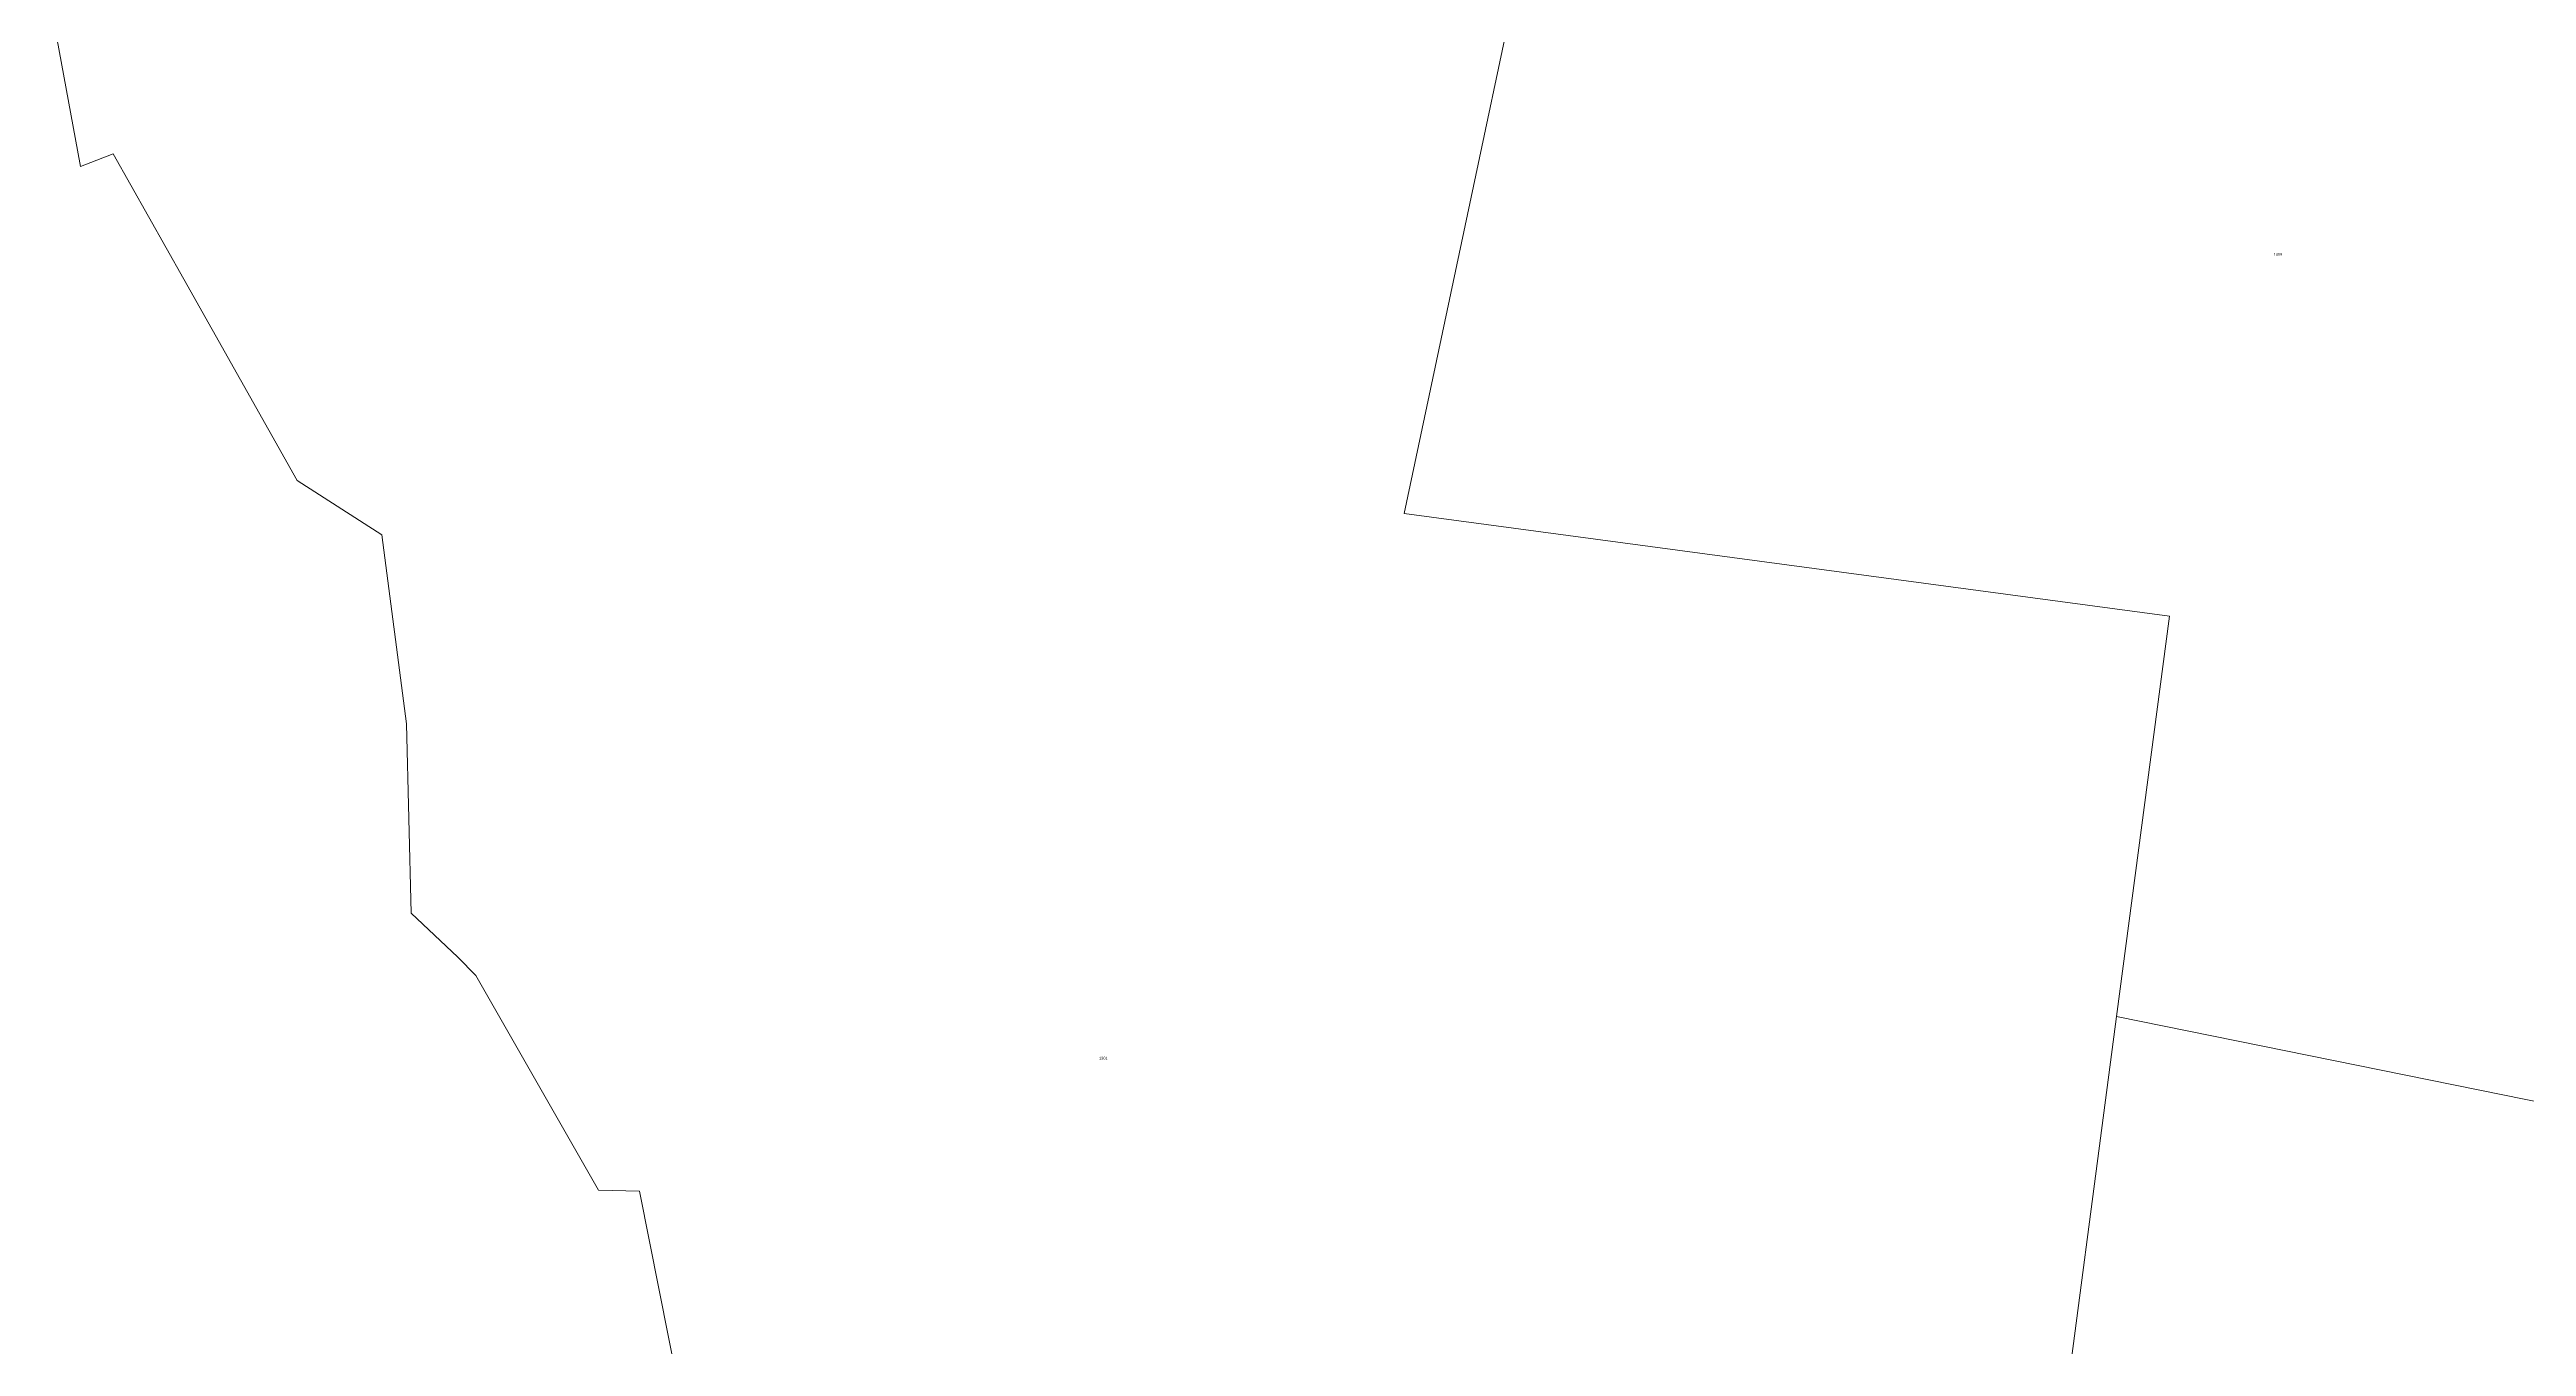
# Model space of a CAD drawing. Header units: metres. Extents: x 236404 to 242483, y 6153774 to 6158537.
# Drawn here: x 236573 to 238196, y 6155121 to 6155971 of the extents above; entities that cross this region are included whole.
import ezdxf

# ---------------------------------------------------------------- set-up
doc = ezdxf.new("R2010")
doc.units = ezdxf.units.M
doc.layers.add('Cadastre Land Parcels_SP_EXT', color=8, linetype='Continuous', lineweight=5)
doc.styles.get("Standard").update_dxf_attribs({"font": 'arial.ttf'})

msp = doc.modelspace()

# ---------------------------------------------------------------- linework, layer by layer
at = {"layer": 'Cadastre Land Parcels_SP_EXT', "linetype": 'Continuous'}
for points in [[(237886.5, 6155026.9), (237927.5, 6155337.4), (237962.1, 6155599.7), (237460.6, 6155667), (237575.7, 6156210.5)], [(236573.1, 6156004.9), (236593.3, 6155894.4), (236614.7, 6155902.7), (236661, 6155820.6), (236735.3, 6155688.5), (236790.8, 6155652.9), (236807.1, 6155529.1), (236810.1, 6155405), (236840.7, 6155376.3), (236852.4, 6155364.2), (236932.7, 6155223.6), (236959.6, 6155222.9), (236985.3, 6155094.4)]]:
    msp.add_lwpolyline(points, dxfattribs=at)
msp.add_lwpolyline([(238285, 6155590.8), (238286.8, 6155604.1), (238342.5, 6156060.4), (238282.9, 6156038.2), (238219.2, 6155996.9), (238142.5, 6155993.4), (238032.8, 6156004.8), (237964.8, 6156025.7), (237889, 6156052.1), (237842.4, 6156083.2), (237575.7, 6156210.5), (237460.6, 6155667), (237962.1, 6155599.7), (237927.5, 6155337.4), (238243, 6155273.5), (238285, 6155590.8)], close=True, dxfattribs=at)

# ---------------------------------------------------------------- texts
at = {"layer": 'Cadastre Land Parcels_SP_EXT'}
for s, p in [('1409', (238030.4, 6155835.8)), ('1301', (237260.8, 6155309.2))]:
    msp.add_text(s, height=1.8, dxfattribs=at).set_placement(p)

doc.saveas('drawing.dxf')
